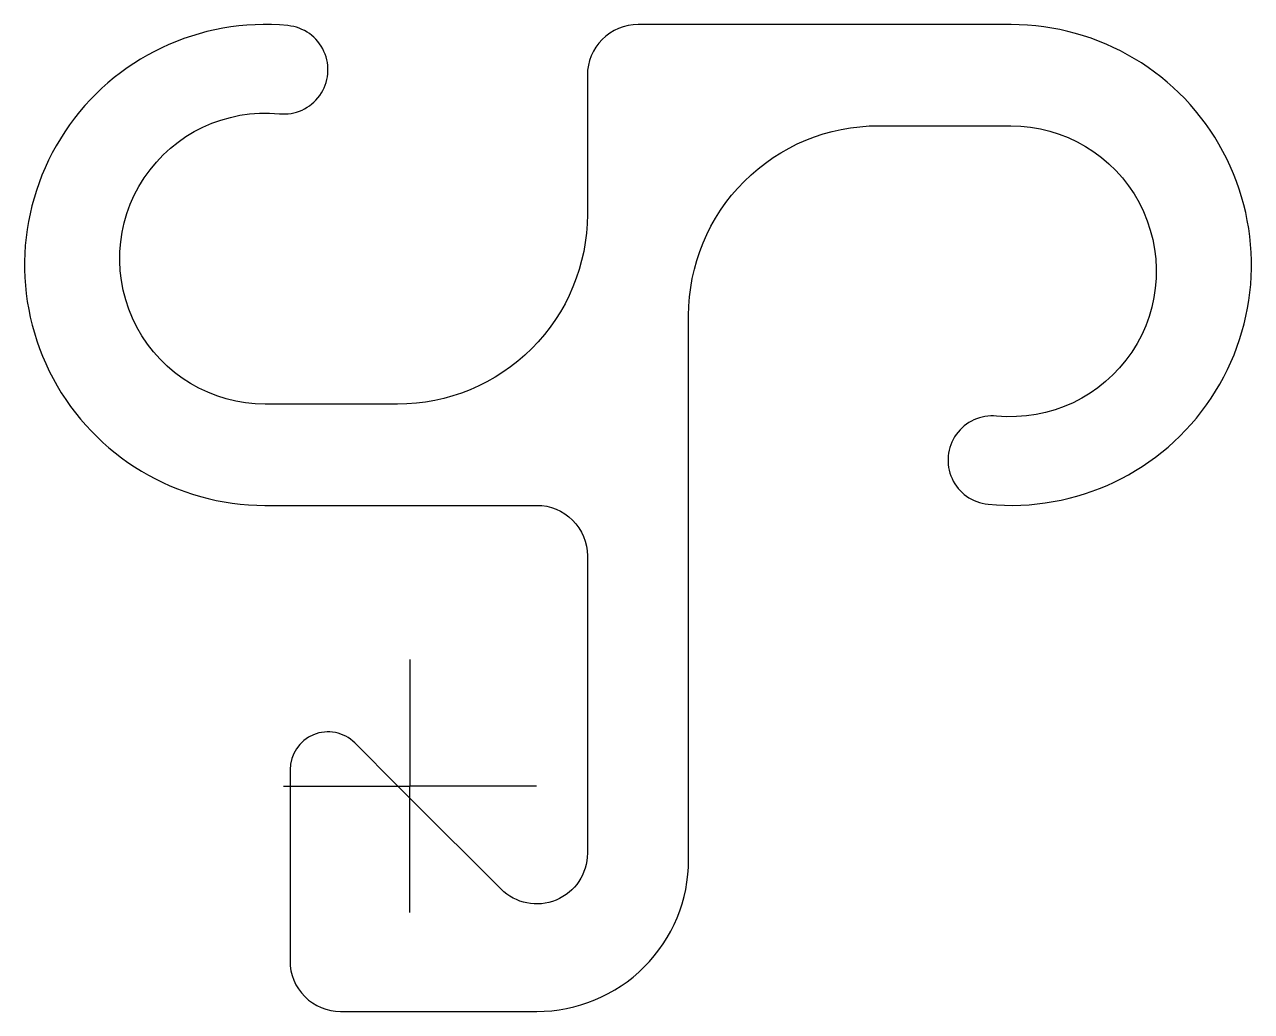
# Model space of a CAD drawing. Header units: millimetres. Extents: x -30.5 to 66.5, y -17.8 to 60.2.
import ezdxf

# ---------------------------------------------------------------- set-up
doc = ezdxf.new("R2010")
doc.units = ezdxf.units.MM
doc.header["$LTSCALE"] = 0.2

msp = doc.modelspace()

# ---------------------------------------------------------------- linework, layer by layer
at = {"flags": 128}
msp.add_lwpolyline([(-9.481, 0), (-9.481, -13.811, 0.414214), (-5.481, -17.811), (10.019, -17.811, 0.414214), (22.019, -5.811), (22.019, 37.189, -0.414214), (37.019, 52.189), (47.474, 52.189, -1.049792), (46.358, 29.244, 1.000786), (45.685, 22.276, 1.048966), (47.498, 60.189), (18.019, 60.189, 0.414214), (14.019, 56.189), (14.019, 45.189, -0.414214), (-0.981, 30.189), (-11.436, 30.189, -1.049792), (-10.321, 53.135, 1.000786), (-9.647, 60.103, 1.048966), (-11.46, 22.189), (10.019, 22.189, -0.414214), (14.019, 18.189), (14.019, -5.311, -0.667736), (7.194, -8.143), (0, -0.949), (-0.949, 0), (-4.36, 3.411, 0.668179), (-9.481, 1.289)], format="xyb", close=True, dxfattribs=at)
at = {"layer": 'DEFPOINTS'}
for p in [(0, 10), (-10, 0), (10, 0), (0, -10)]:
    msp.add_line(p, (0, 0), dxfattribs=at)

doc.saveas('drawing.dxf')
